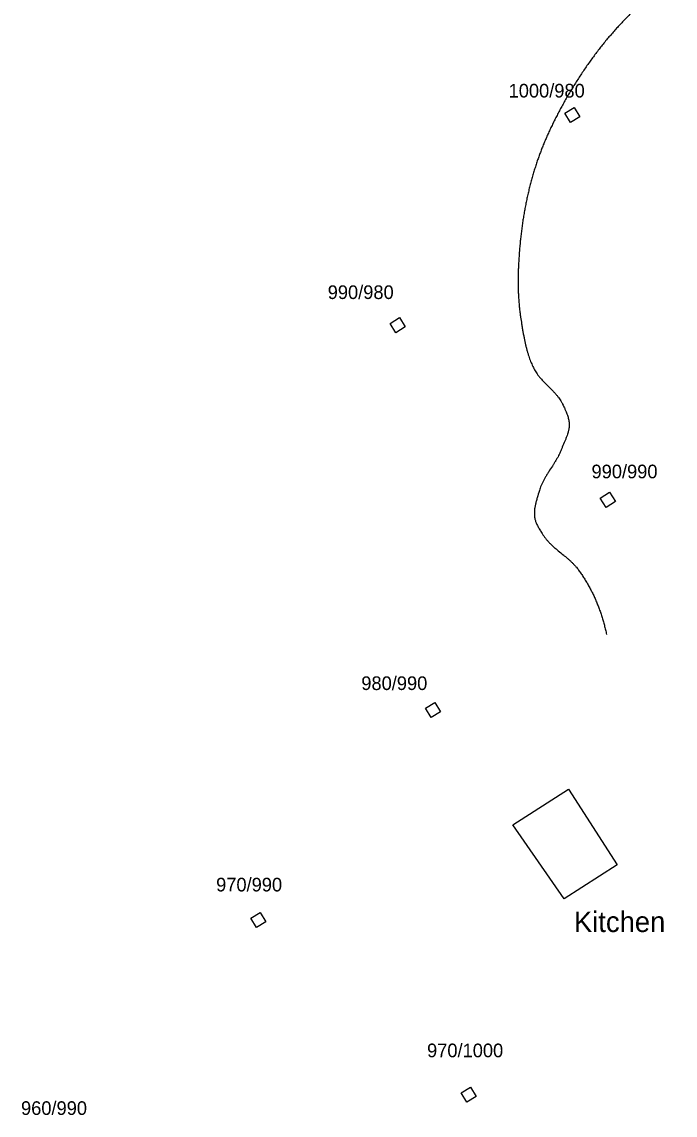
# Model space of a CAD drawing. Extents: x 666569 to 667086, y 1721782 to 1722206.
# Drawn here: x 666757.17 to 666781.1, y 1721865.08 to 1721905.14 of the extents above; entities that cross this region are included whole.
import ezdxf

# ---------------------------------------------------------------- set-up
doc = ezdxf.new("R2010")
doc.units = 0
for name, color, linetype in [('Conjectural Buildings', 7, 'Continuous'), ('Fea Labels', 7, 'Continuous'), ('Quad Labels', 7, 'Continuous'), ('Roads', 7, 'Continuous'), ('STP', 7, 'Continuous')]:
    doc.layers.add(name, color=color, linetype=linetype)

msp = doc.modelspace()

# ---------------------------------------------------------------- linework, layer by layer
at = {"layer": 'Conjectural Buildings'}
for p, q in [((666775.158, 1721875.718), (666777.19, 1721877.025)), ((666777.19, 1721877.025), (666778.972, 1721874.248)), ((666777.037, 1721873.005), (666775.158, 1721875.718)), ((666778.972, 1721874.248), (666777.037, 1721873.005))]:
    msp.add_line(p, q, dxfattribs=at)
at = {"layer": 'Roads'}
for points in [[(666781.1, 1721906.787), (666781, 1721906.741), (666780.9, 1721906.69), (666780.799, 1721906.633), (666780.698, 1721906.57), (666780.597, 1721906.501), (666780.494, 1721906.427), (666780.39, 1721906.345), (666780.284, 1721906.257), (666780.185, 1721906.17), (666780.084, 1721906.077), (666779.978, 1721905.976), (666779.867, 1721905.865), (666779.771, 1721905.767), (666779.665, 1721905.656), (666779.311, 1721905.28), (666779.178, 1721905.14)], [(666779.178, 1721905.14), (666779.052, 1721905.006), (666778.926, 1721904.869), (666778.802, 1721904.729), (666778.678, 1721904.586), (666778.555, 1721904.439), (666778.434, 1721904.289), (666778.313, 1721904.136), (666778.194, 1721903.98), (666778.076, 1721903.821), (666777.959, 1721903.659), (666777.843, 1721903.494), (666777.729, 1721903.326), (666777.616, 1721903.156), (666777.504, 1721902.983), (666777.394, 1721902.807), (666777.286, 1721902.629)], [(666777.286, 1721902.629), (666777.186, 1721902.46), (666777.089, 1721902.293), (666776.995, 1721902.126), (666776.904, 1721901.961), (666776.817, 1721901.796), (666776.732, 1721901.632), (666776.65, 1721901.469), (666776.572, 1721901.307), (666776.496, 1721901.146), (666776.423, 1721900.985), (666776.354, 1721900.826), (666776.287, 1721900.668), (666776.224, 1721900.51), (666776.164, 1721900.354), (666776.106, 1721900.198), (666776.052, 1721900.044)], [(666776.052, 1721900.044), (666775.996, 1721899.874), (666775.941, 1721899.703), (666775.889, 1721899.529), (666775.84, 1721899.353), (666775.792, 1721899.175), (666775.747, 1721898.995), (666775.705, 1721898.813), (666775.664, 1721898.629), (666775.627, 1721898.444), (666775.591, 1721898.257), (666775.558, 1721898.069), (666775.527, 1721897.879), (666775.499, 1721897.688), (666775.474, 1721897.496), (666775.451, 1721897.303), (666775.43, 1721897.11)], [(666775.43, 1721897.11), (666775.41, 1721896.897), (666775.393, 1721896.693), (666775.379, 1721896.496), (666775.368, 1721896.305), (666775.359, 1721896.119), (666775.353, 1721895.937), (666775.349, 1721895.76), (666775.349, 1721895.588), (666775.351, 1721895.418), (666775.355, 1721895.251), (666775.363, 1721895.089), (666775.373, 1721894.929), (666775.386, 1721894.773), (666775.401, 1721894.619), (666775.42, 1721894.468), (666775.441, 1721894.321)], [(666775.441, 1721894.321), (666775.478, 1721894.079), (666775.504, 1721893.919), (666775.528, 1721893.772), (666775.553, 1721893.638), (666775.578, 1721893.508), (666775.604, 1721893.386), (666775.631, 1721893.27), (666775.659, 1721893.159), (666775.69, 1721893.048), (666775.722, 1721892.943), (666775.755, 1721892.841), (666775.791, 1721892.744), (666775.828, 1721892.65), (666775.867, 1721892.56), (666775.908, 1721892.473), (666775.951, 1721892.389)], [(666775.951, 1721892.389), (666775.995, 1721892.314), (666776.046, 1721892.237), (666776.105, 1721892.16), (666776.173, 1721892.079), (666776.235, 1721892.01), (666776.306, 1721891.935), (666776.376, 1721891.864), (666776.546, 1721891.695), (666776.631, 1721891.607), (666776.71, 1721891.522), (666776.778, 1721891.442), (666776.84, 1721891.362), (666776.894, 1721891.285), (666776.94, 1721891.208), (666776.961, 1721891.17), (666776.98, 1721891.131)], [(666776.98, 1721891.131), (666777.045, 1721890.992), (666777.088, 1721890.897), (666777.124, 1721890.81), (666777.154, 1721890.73), (666777.179, 1721890.652), (666777.198, 1721890.578), (666777.212, 1721890.508), (666777.219, 1721890.441)], [(666777.219, 1721890.441), (666777.221, 1721890.399), (666777.221, 1721890.357), (666777.219, 1721890.313), (666777.214, 1721890.268), (666777.207, 1721890.221), (666777.197, 1721890.174), (666777.185, 1721890.124), (666777.171, 1721890.073), (666777.141, 1721889.98), (666777.102, 1721889.877), (666777.062, 1721889.779), (666776.968, 1721889.558), (666776.928, 1721889.457)], [(666776.928, 1721889.457), (666776.894, 1721889.375), (666776.855, 1721889.29), (666776.811, 1721889.203), (666776.759, 1721889.111), (666776.712, 1721889.031), (666776.658, 1721888.943), (666776.604, 1721888.859), (666776.472, 1721888.655), (666776.405, 1721888.548), (666776.342, 1721888.443), (666776.288, 1721888.347), (666776.237, 1721888.246), (666776.193, 1721888.149), (666776.157, 1721888.056), (666776.127, 1721887.964)], [(666776.127, 1721887.964), (666776.048, 1721887.7), (666776.012, 1721887.569), (666775.995, 1721887.502), (666775.981, 1721887.44), (666775.97, 1721887.381), (666775.96, 1721887.325), (666775.952, 1721887.266), (666775.947, 1721887.21), (666775.944, 1721887.156), (666775.944, 1721887.105), (666775.946, 1721887.054), (666775.951, 1721887.006), (666775.958, 1721886.959), (666775.968, 1721886.914)], [(666775.968, 1721886.914), (666775.983, 1721886.861), (666776.003, 1721886.806), (666776.027, 1721886.749), (666776.056, 1721886.688), (666776.088, 1721886.628), (666776.126, 1721886.562), (666776.166, 1721886.494), (666776.247, 1721886.364)], [(666776.247, 1721886.364), (666776.274, 1721886.321), (666776.303, 1721886.278), (666776.335, 1721886.235), (666776.368, 1721886.192), (666776.404, 1721886.15), (666776.442, 1721886.107), (666776.483, 1721886.063), (666776.526, 1721886.02), (666776.612, 1721885.938), (666776.712, 1721885.849), (666776.816, 1721885.761), (666777.02, 1721885.594), (666777.104, 1721885.525), (666777.189, 1721885.451), (666777.263, 1721885.384), (666777.346, 1721885.305), (666777.419, 1721885.228), (666777.485, 1721885.153), (666777.544, 1721885.078)], [(666777.544, 1721885.078), (666777.637, 1721884.948), (666777.726, 1721884.815), (666777.811, 1721884.68), (666777.893, 1721884.542), (666777.972, 1721884.402), (666778.046, 1721884.259), (666778.117, 1721884.114), (666778.184, 1721883.966), (666778.247, 1721883.815), (666778.307, 1721883.663), (666778.363, 1721883.507), (666778.415, 1721883.349), (666778.464, 1721883.188), (666778.509, 1721883.025), (666778.55, 1721882.86), (666778.588, 1721882.692)]]:
    msp.add_spline(points, degree=3, dxfattribs=at)
at = {"layer": 'STP'}
for p, q in [((666777.06, 1721901.789), (666777.4, 1721902)), ((666777.4, 1721902), (666777.4, 1721902)), ((666777.4, 1721902), (666777.611, 1721901.66)), ((666777.271, 1721901.449), (666777.06, 1721901.789)), ((666777.611, 1721901.66), (666777.271, 1721901.449)), ((666770.66, 1721894.089), (666771, 1721894.3)), ((666770.871, 1721893.749), (666770.66, 1721894.089)), ((666771.211, 1721893.96), (666770.871, 1721893.749)), ((666771, 1721894.3), (666771, 1721894.3)), ((666771, 1721894.3), (666771.211, 1721893.96)), ((666778.36, 1721887.689), (666778.7, 1721887.9)), ((666778.571, 1721887.349), (666778.36, 1721887.689)), ((666778.911, 1721887.56), (666778.571, 1721887.349)), ((666778.7, 1721887.9), (666778.7, 1721887.9)), ((666778.7, 1721887.9), (666778.911, 1721887.56)), ((666771.96, 1721879.989), (666772.3, 1721880.2)), ((666772.171, 1721879.649), (666771.96, 1721879.989)), ((666772.3, 1721880.2), (666772.3, 1721880.2)), ((666772.3, 1721880.2), (666772.511, 1721879.86)), ((666772.511, 1721879.86), (666772.171, 1721879.649)), ((666765.56, 1721872.289), (666765.9, 1721872.5)), ((666765.9, 1721872.5), (666765.9, 1721872.5)), ((666765.9, 1721872.5), (666766.111, 1721872.16)), ((666765.771, 1721871.949), (666765.56, 1721872.289)), ((666766.111, 1721872.16), (666765.771, 1721871.949)), ((666773.26, 1721865.889), (666773.6, 1721866.1)), ((666773.6, 1721866.1), (666773.6, 1721866.1)), ((666773.6, 1721866.1), (666773.811, 1721865.76)), ((666773.471, 1721865.549), (666773.26, 1721865.889)), ((666773.811, 1721865.76), (666773.471, 1721865.549))]:
    msp.add_line(p, q, dxfattribs=at)

# ---------------------------------------------------------------- texts
at = {"layer": 'Fea Labels'}
msp.add_text('Kitchen', height=0.75, dxfattribs=at).set_placement((666777.396, 1721871.785))
at = {"layer": 'Quad Labels'}
for s, p in [('  1000/980', (666774.63, 1721902.368)), ('  990/980', (666768.004, 1721894.983)), ('  990/990', (666777.667, 1721888.413)), ('  980/990', (666769.235, 1721880.654)), ('  970/990', (666763.917, 1721873.273)), ('  970/1000', (666771.643, 1721867.197)), ('  960/990', (666756.771, 1721865.083))]:
    msp.add_text(s, height=0.5, dxfattribs=at).set_placement(p)

doc.saveas('drawing.dxf')
